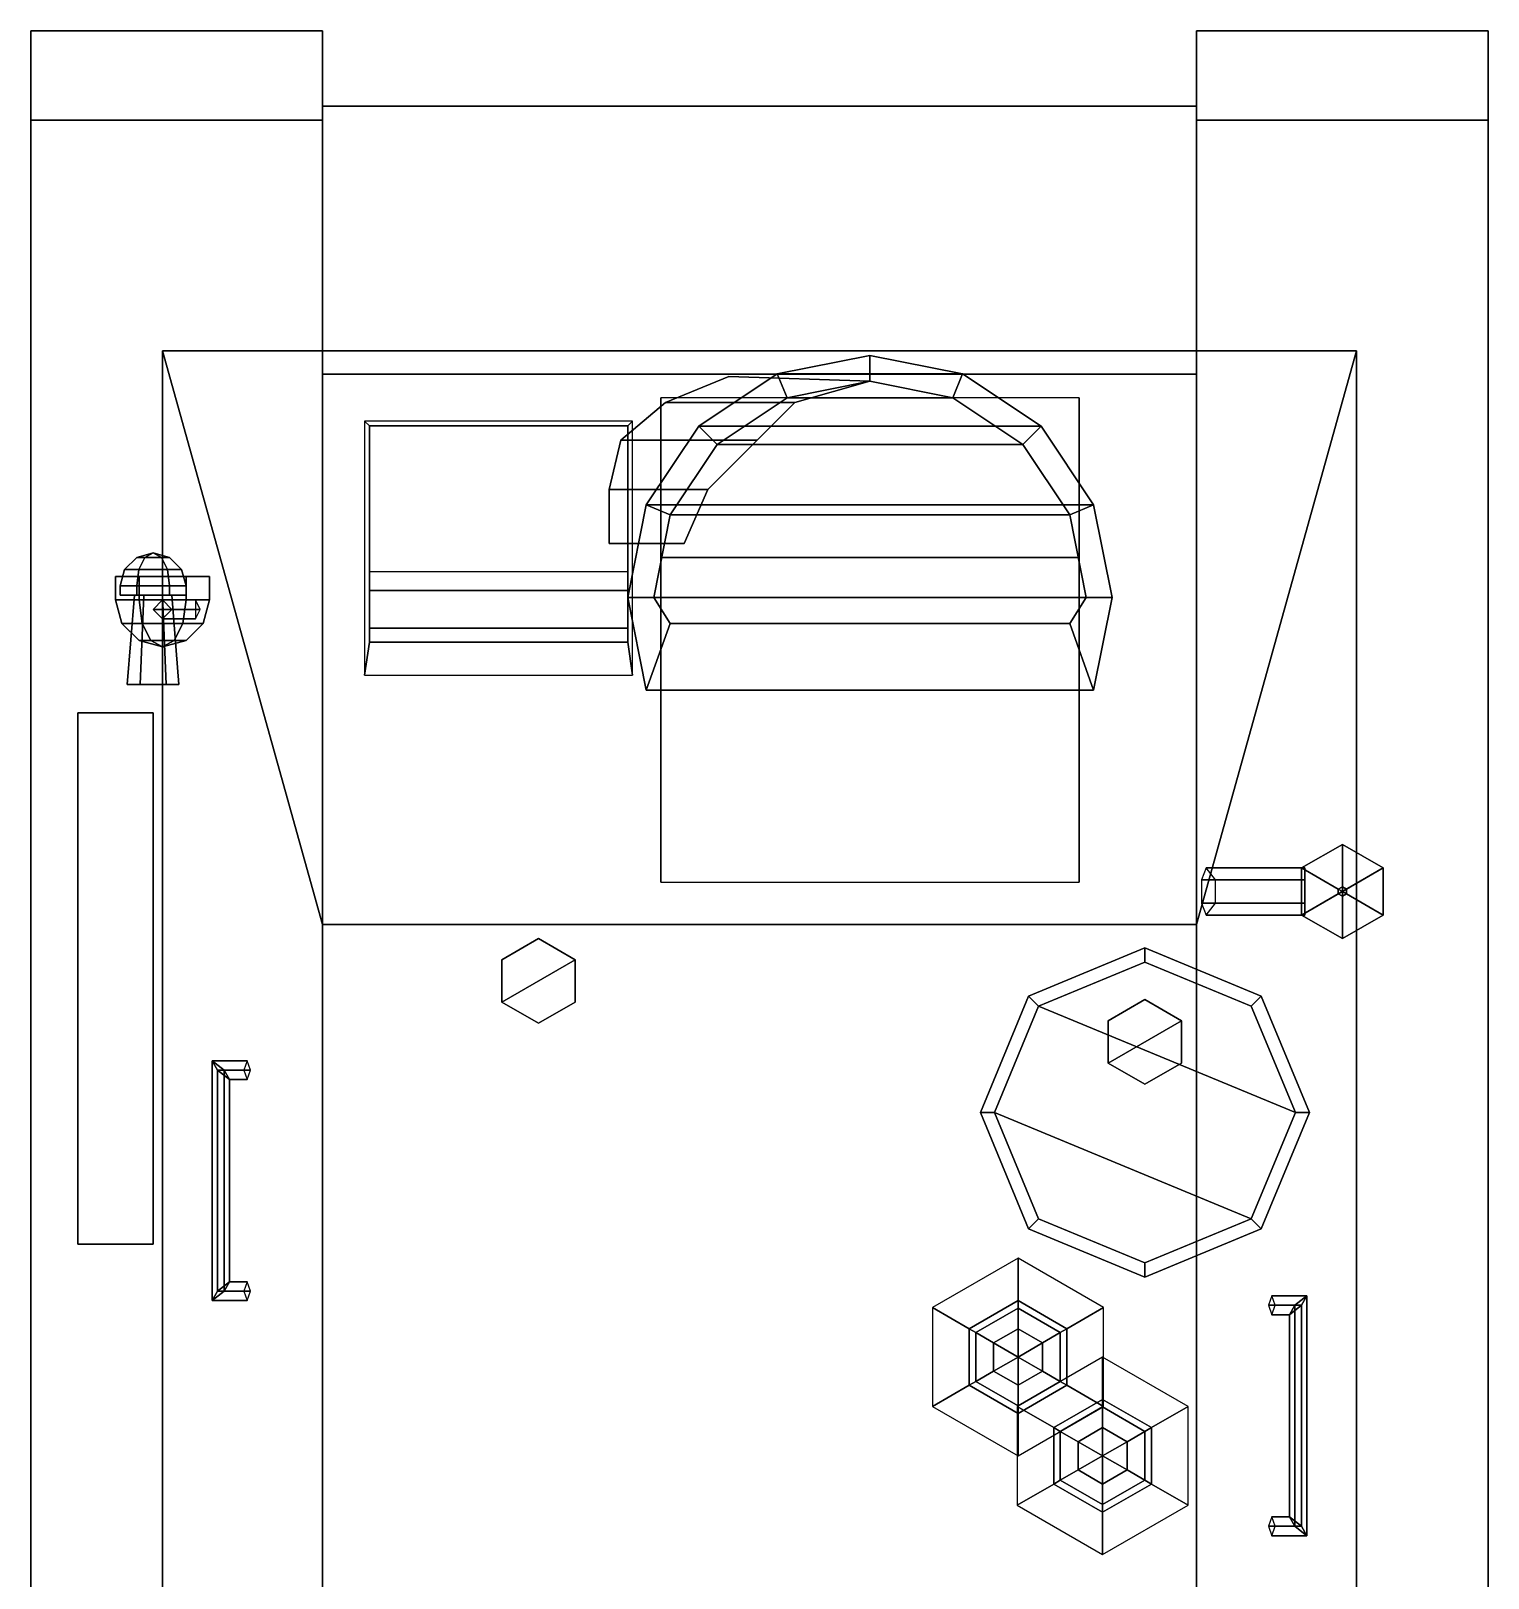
# Model space of a CAD drawing. Extents: x -1.55 to 1.55, y -2.94 to 3.05.
# Drawn here: x -1.55 to 1.55, y -0.24 to 3.05 of the extents above; entities that cross this region are included whole.
import ezdxf

# ---------------------------------------------------------------- set-up
doc = ezdxf.new("R2010")
doc.units = 0
doc.layers.get('0').update_dxf_attribs({"linetype": 'CONTINUOUS'})
doc.layers.add('MUDGUARDS', color=4, linetype='CONTINUOUS')

msp = doc.modelspace()

# ---------------------------------------------------------------- linework, layer by layer
for points in [[(-0.93, 2.32, 0.38), (-0.93, -2.39, 0.38), (-0.93, -2.94, 0.84), (-0.93, 2.89, 0.71)], [(0.93, 2.89, 0.71), (0.93, 2.32, 0.38), (-0.93, 2.32, 0.38), (-0.93, 2.89, 0.71)], [(-0.93, 2.89, 0.71), (-0.93, -2.94, 0.84), (-0.93, -2.69, 1.11), (-0.93, 2.37, 1.11)], [(0.93, 2.37, 1.11), (0.93, 2.89, 0.71), (-0.93, 2.89, 0.71), (-0.93, 2.37, 1.11)], [(0.93, -2.94, 0.84), (0.93, -2.39, 0.38), (0.93, 2.32, 0.38), (0.93, 2.89, 0.71)], [(0.93, -2.69, 1.11), (0.93, -2.94, 0.84), (0.93, 2.89, 0.71), (0.93, 2.37, 1.11)], [(-1.27, 2.37, 1.11), (-1.27, -0.29, 1.11), (-0.93, -0.29, 1.99), (-0.93, 1.15, 1.99)], [(0.93, 1.15, 1.99), (1.27, 2.37, 1.11), (-1.27, 2.37, 1.11), (-0.93, 1.15, 1.99)], [(-0.93, 2.37, 1.11), (-0.93, -2.69, 1.11), (-1.27, -2.69, 1.11), (-1.27, 2.37, 1.11)], [(1.27, 2.37, 1.11), (1.27, -2.69, 1.11), (0.93, -2.69, 1.11), (0.93, 2.37, 1.11)], [(0.93, -0.29, 1.99), (1.27, -0.29, 1.11), (1.27, 2.37, 1.11), (0.93, 1.15, 1.99)], [(0.059, 2.27, 1.975), (0.235, 2.305, 1.975), (0.235, 2.36, 1.91), (0.0379, 2.3208, 1.91)], [(0.0379, 2.3208, 1.91), (0.235, 2.36, 1.91), (0.235, 2.36, 1.91), (0.4321, 2.3208, 1.91)], [(0.235, 2.305, 1.975), (0.411, 2.27, 1.975), (0.4321, 2.3208, 1.91), (0.235, 2.36, 1.91)], [(0.93, 2.32, 0.38), (0.93, -2.39, 0.38), (-0.93, -2.39, 0.38), (-0.93, 2.32, 0.38)], [(-0.2, 2.26, 1.97), (0.075, 2.26, 1.97), (0.235, 2.3051, 1.97), (-0.065, 2.315, 1.97)], [(-0.065, 2.315, 1.855), (0.235, 2.3051, 1.855), (0.075, 2.26, 1.855), (-0.2, 2.26, 1.855)], [(-0.065, 2.315, 1.97), (-0.065, 2.315, 1.855), (-0.2, 2.26, 1.855), (-0.2, 2.26, 1.97)], [(-0.0903, 2.1703, 1.975), (0.059, 2.27, 1.975), (0.0379, 2.3208, 1.91), (-0.1292, 2.2092, 1.91)], [(-0.1292, 2.2092, 1.91), (0.0379, 2.3208, 1.91), (0.4321, 2.3208, 1.91), (0.5992, 2.2092, 1.91)], [(0.235, 2.3051, 1.97), (0.235, 2.3051, 1.855), (-0.065, 2.315, 1.855), (-0.065, 2.315, 1.97)], [(0.411, 2.27, 1.975), (0.235, 2.305, 1.975), (0.235, 2.305, 1.975), (0.059, 2.27, 1.975)], [(0.075, 2.26, 1.97), (0.075, 2.26, 1.855), (0.235, 2.3051, 1.855), (0.235, 2.3051, 1.97)], [(0.411, 2.27, 1.975), (0.5603, 2.1703, 1.975), (0.5992, 2.2092, 1.91), (0.4321, 2.3208, 1.91)], [(-0.2, 2.26, 1.855), (0.075, 2.26, 1.855), (-0.005, 2.18, 1.855), (-0.295, 2.18, 1.855)], [(-0.295, 2.18, 1.97), (-0.005, 2.18, 1.97), (0.075, 2.26, 1.97), (-0.2, 2.26, 1.97)], [(-0.2, 2.26, 1.97), (-0.2, 2.26, 1.855), (-0.295, 2.18, 1.855), (-0.295, 2.18, 1.97)], [(-0.21, 2.27, 1.18), (-0.21, 1.24, 1.92), (-0.21, 1.24, 1.92), (-0.21, 1.93, 1.92)], [(-0.21, 1.93, 1.92), (0.68, 1.93, 1.92), (0.68, 2.27, 1.18), (-0.21, 2.27, 1.18)], [(0.075, 2.26, 1.97), (0.075, 2.26, 1.855), (-0.2, 2.26, 1.855), (-0.2, 2.26, 1.97)], [(-0.2, 2.26, 1.855), (0.075, 2.26, 1.855), (0.075, 2.26, 1.97), (-0.2, 2.26, 1.97)], [(0.5603, 2.1703, 1.975), (0.411, 2.27, 1.975), (0.059, 2.27, 1.975), (-0.0903, 2.1703, 1.975)], [(-0.005, 2.18, 1.97), (-0.005, 2.18, 1.855), (0.075, 2.26, 1.855), (0.075, 2.26, 1.97)], [(0.68, 1.93, 1.92), (0.68, 1.24, 1.92), (0.68, 1.24, 1.92), (0.68, 2.27, 1.18)], [(-0.84, 2.22, 1.21), (-0.84, 1.68, 1.6), (-0.83, 1.75, 1.62), (-0.83, 2.21, 1.29)], [(-0.83, 2.21, 1.29), (-0.28, 2.21, 1.29), (-0.27, 2.22, 1.21), (-0.84, 2.22, 1.21)], [(-0.83, 1.75, 1.62), (-0.28, 1.75, 1.62), (-0.28, 2.21, 1.29), (-0.83, 2.21, 1.29)], [(-0.28, 2.21, 1.29), (-0.28, 1.75, 1.62), (-0.27, 1.68, 1.6), (-0.27, 2.22, 1.21)], [(-0.19, 2.021, 1.975), (-0.0903, 2.1703, 1.975), (-0.1292, 2.2092, 1.91), (-0.2408, 2.0421, 1.91)], [(-0.2408, 2.0421, 1.91), (-0.1292, 2.2092, 1.91), (0.5992, 2.2092, 1.91), (0.7108, 2.0421, 1.91)], [(0.5603, 2.1703, 1.975), (0.66, 2.021, 1.975), (0.7108, 2.0421, 1.91), (0.5992, 2.2092, 1.91)], [(-0.32, 2.075, 1.97), (-0.11, 2.075, 1.97), (-0.005, 2.18, 1.97), (-0.295, 2.18, 1.97)], [(-0.295, 2.18, 1.855), (-0.005, 2.18, 1.855), (-0.11, 2.075, 1.855), (-0.32, 2.075, 1.855)], [(-0.295, 2.18, 1.97), (-0.295, 2.18, 1.855), (-0.32, 2.075, 1.855), (-0.32, 2.075, 1.97)], [(-0.005, 2.18, 1.97), (-0.005, 2.18, 1.855), (-0.295, 2.18, 1.855), (-0.295, 2.18, 1.97)], [(-0.295, 2.18, 1.855), (-0.005, 2.18, 1.855), (-0.005, 2.18, 1.97), (-0.295, 2.18, 1.97)], [(-0.11, 2.075, 1.97), (-0.11, 2.075, 1.855), (-0.005, 2.18, 1.855), (-0.005, 2.18, 1.97)], [(0.66, 2.021, 1.975), (0.5603, 2.1703, 1.975), (-0.0903, 2.1703, 1.975), (-0.19, 2.021, 1.975)], [(-0.32, 1.96, 1.97), (-0.16, 1.96, 1.97), (-0.11, 2.075, 1.97), (-0.32, 2.075, 1.97)], [(-0.11, 2.075, 1.97), (-0.11, 2.075, 1.855), (-0.32, 2.075, 1.855), (-0.32, 2.075, 1.97)], [(-0.32, 2.075, 1.97), (-0.32, 2.075, 1.855), (-0.32, 1.96, 1.855), (-0.32, 1.96, 1.97)], [(-0.32, 2.075, 1.855), (-0.11, 2.075, 1.855), (-0.16, 1.96, 1.855), (-0.32, 1.96, 1.855)], [(-0.32, 2.075, 1.855), (-0.11, 2.075, 1.855), (-0.11, 2.075, 1.97), (-0.32, 2.075, 1.97)], [(-0.16, 1.96, 1.97), (-0.16, 1.96, 1.855), (-0.11, 2.075, 1.855), (-0.11, 2.075, 1.97)], [(-0.225, 1.845, 1.975), (-0.19, 2.021, 1.975), (-0.2408, 2.0421, 1.91), (-0.28, 1.845, 1.91)], [(-0.28, 1.845, 1.91), (-0.2408, 2.0421, 1.91), (0.7108, 2.0421, 1.91), (0.75, 1.845, 1.91)], [(0.66, 2.021, 1.975), (0.695, 1.845, 1.975), (0.75, 1.845, 1.91), (0.7108, 2.0421, 1.91)], [(0.695, 1.845, 1.975), (0.66, 2.021, 1.975), (-0.19, 2.021, 1.975), (-0.225, 1.845, 1.975)], [(-0.32, 1.96, 1.855), (-0.16, 1.96, 1.855), (-0.16, 1.96, 1.97), (-0.32, 1.96, 1.97)], [(-1.325, 1.9306, 1.24), (-1.3506, 1.905, 1.24), (-1.3203, 1.905, 1.2925), (-1.3075, 1.9306, 1.2703)], [(-1.3075, 1.9306, 1.2097), (-1.3203, 1.905, 1.1875), (-1.3506, 1.905, 1.24), (-1.325, 1.9306, 1.24)], [(-1.29, 1.94, 1.24), (-1.325, 1.9306, 1.24), (-1.3075, 1.9306, 1.2703), (-1.29, 1.94, 1.24)], [(-1.29, 1.94, 1.24), (-1.3075, 1.9306, 1.2097), (-1.325, 1.9306, 1.24), (-1.29, 1.94, 1.24)], [(-1.3075, 1.9306, 1.2703), (-1.3203, 1.905, 1.2925), (-1.2597, 1.905, 1.2925), (-1.2725, 1.9306, 1.2703)], [(-1.2725, 1.9306, 1.2097), (-1.2597, 1.905, 1.1875), (-1.3203, 1.905, 1.1875), (-1.3075, 1.9306, 1.2097)], [(-1.29, 1.94, 1.24), (-1.3075, 1.9306, 1.2703), (-1.2725, 1.9306, 1.2703), (-1.29, 1.94, 1.24)], [(-1.29, 1.94, 1.24), (-1.2725, 1.9306, 1.2097), (-1.3075, 1.9306, 1.2097), (-1.29, 1.94, 1.24)], [(-1.29, 1.94, 1.24), (-1.2725, 1.9306, 1.2703), (-1.255, 1.9306, 1.24), (-1.29, 1.94, 1.24)], [(-1.29, 1.94, 1.24), (-1.255, 1.9306, 1.24), (-1.2725, 1.9306, 1.2097), (-1.29, 1.94, 1.24)], [(-1.2725, 1.9306, 1.2703), (-1.2597, 1.905, 1.2925), (-1.2294, 1.905, 1.24), (-1.255, 1.9306, 1.24)], [(-1.255, 1.9306, 1.24), (-1.2294, 1.905, 1.24), (-1.2597, 1.905, 1.1875), (-1.2725, 1.9306, 1.2097)], [(-0.21, 1.24, 1.92), (0.68, 1.24, 1.92), (0.68, 1.93, 1.92), (-0.21, 1.93, 1.92)], [(-1.32, 1.89, 1.5566), (-1.37, 1.89, 1.47), (-1.37, 1.84, 1.47), (-1.32, 1.84, 1.5566)], [(-1.37, 1.89, 1.47), (-1.32, 1.89, 1.3834), (-1.32, 1.84, 1.3834), (-1.37, 1.84, 1.47)], [(-1.17, 1.89, 1.47), (-1.37, 1.89, 1.47), (-1.32, 1.89, 1.5566), (-1.22, 1.89, 1.5566)], [(-1.22, 1.89, 1.3834), (-1.32, 1.89, 1.3834), (-1.37, 1.89, 1.47), (-1.17, 1.89, 1.47)], [(-1.3506, 1.905, 1.24), (-1.36, 1.87, 1.24), (-1.325, 1.87, 1.3006), (-1.3203, 1.905, 1.2925)], [(-1.3203, 1.905, 1.1875), (-1.325, 1.87, 1.1794), (-1.36, 1.87, 1.24), (-1.3506, 1.905, 1.24)], [(-1.3203, 1.905, 1.2925), (-1.325, 1.87, 1.3006), (-1.255, 1.87, 1.3006), (-1.2597, 1.905, 1.2925)], [(-1.2597, 1.905, 1.1875), (-1.255, 1.87, 1.1794), (-1.325, 1.87, 1.1794), (-1.3203, 1.905, 1.1875)], [(-1.22, 1.89, 1.5566), (-1.32, 1.89, 1.5566), (-1.32, 1.84, 1.5566), (-1.22, 1.84, 1.5566)], [(-1.32, 1.89, 1.3834), (-1.22, 1.89, 1.3834), (-1.22, 1.84, 1.3834), (-1.32, 1.84, 1.3834)], [(-1.2597, 1.905, 1.2925), (-1.255, 1.87, 1.3006), (-1.22, 1.87, 1.24), (-1.2294, 1.905, 1.24)], [(-1.2294, 1.905, 1.24), (-1.22, 1.87, 1.24), (-1.255, 1.87, 1.1794), (-1.2597, 1.905, 1.1875)], [(-1.17, 1.89, 1.47), (-1.22, 1.89, 1.5566), (-1.22, 1.84, 1.5566), (-1.17, 1.84, 1.47)], [(-1.22, 1.89, 1.3834), (-1.17, 1.89, 1.47), (-1.17, 1.84, 1.47), (-1.22, 1.84, 1.3834)], [(-0.83, 1.9, 1.51), (-0.83, 1.75, 1.62), (-0.83, 1.78, 1.64), (-0.83, 1.86, 1.64)], [(-0.83, 1.86, 1.64), (-0.28, 1.86, 1.64), (-0.28, 1.9, 1.51), (-0.83, 1.9, 1.51)], [(-0.28, 1.86, 1.64), (-0.28, 1.78, 1.64), (-0.28, 1.75, 1.62), (-0.28, 1.9, 1.51)], [(-1.325, 1.87, 1.3006), (-1.36, 1.87, 1.24), (-1.36, 1.85, 1.24), (-1.325, 1.85, 1.3006)], [(-1.36, 1.87, 1.24), (-1.325, 1.87, 1.1794), (-1.325, 1.85, 1.1794), (-1.36, 1.85, 1.24)], [(-1.255, 1.85, 1.3006), (-1.325, 1.85, 1.3006), (-1.36, 1.85, 1.24), (-1.22, 1.85, 1.24)], [(-1.22, 1.85, 1.24), (-1.36, 1.85, 1.24), (-1.325, 1.85, 1.1794), (-1.255, 1.85, 1.1794)], [(-1.3175, 1.66, 1.1924), (-1.345, 1.66, 1.24), (-1.33, 1.85, 1.24), (-1.31, 1.85, 1.2054)], [(-1.345, 1.66, 1.24), (-1.3175, 1.66, 1.2876), (-1.31, 1.85, 1.2746), (-1.33, 1.85, 1.24)], [(-1.255, 1.87, 1.3006), (-1.325, 1.87, 1.3006), (-1.325, 1.85, 1.3006), (-1.255, 1.85, 1.3006)], [(-1.325, 1.87, 1.1794), (-1.255, 1.87, 1.1794), (-1.255, 1.85, 1.1794), (-1.325, 1.85, 1.1794)], [(-1.2625, 1.66, 1.1924), (-1.3175, 1.66, 1.1924), (-1.31, 1.85, 1.2054), (-1.27, 1.85, 1.2054)], [(-1.3175, 1.66, 1.2876), (-1.2625, 1.66, 1.2876), (-1.27, 1.85, 1.2746), (-1.31, 1.85, 1.2746)], [(-1.235, 1.66, 1.24), (-1.2625, 1.66, 1.1924), (-1.27, 1.85, 1.2054), (-1.25, 1.85, 1.24)], [(-1.2625, 1.66, 1.2876), (-1.235, 1.66, 1.24), (-1.25, 1.85, 1.24), (-1.27, 1.85, 1.2746)], [(-1.22, 1.87, 1.24), (-1.255, 1.87, 1.3006), (-1.255, 1.85, 1.3006), (-1.22, 1.85, 1.24)], [(-1.255, 1.87, 1.1794), (-1.22, 1.87, 1.24), (-1.22, 1.85, 1.24), (-1.255, 1.85, 1.1794)], [(-0.83, 1.78, 1.64), (-0.28, 1.78, 1.64), (-0.28, 1.86, 1.64), (-0.83, 1.86, 1.64)], [(-0.19, 1.79, 1.975), (-0.225, 1.845, 1.975), (-0.28, 1.845, 1.91), (-0.2408, 1.6479, 1.91)], [(-0.2408, 1.6479, 1.91), (-0.28, 1.845, 1.91), (0.75, 1.845, 1.91), (0.7108, 1.6479, 1.91)], [(0.66, 1.79, 1.975), (0.695, 1.845, 1.975), (-0.225, 1.845, 1.975), (-0.19, 1.79, 1.975)], [(0.695, 1.845, 1.975), (0.66, 1.79, 1.975), (0.7108, 1.6479, 1.91), (0.75, 1.845, 1.91)], [(-1.3566, 1.79, 1.47), (-1.37, 1.84, 1.47), (-1.32, 1.84, 1.3834), (-1.3133, 1.79, 1.395)], [(-1.3133, 1.79, 1.545), (-1.32, 1.84, 1.5566), (-1.37, 1.84, 1.47), (-1.3566, 1.79, 1.47)], [(-1.3133, 1.79, 1.395), (-1.32, 1.84, 1.3834), (-1.22, 1.84, 1.3834), (-1.2267, 1.79, 1.395)], [(-1.2267, 1.79, 1.545), (-1.22, 1.84, 1.5566), (-1.32, 1.84, 1.5566), (-1.3133, 1.79, 1.545)], [(-1.2, 1.84, 1.29), (-1.2, 1.82, 1.27), (-1.29, 1.82, 1.4), (-1.27, 1.84, 1.4)], [(-1.2, 1.82, 1.27), (-1.2, 1.8, 1.29), (-1.27, 1.8, 1.4), (-1.29, 1.82, 1.4)], [(-1.19, 1.82, 1.3), (-1.2, 1.84, 1.29), (-1.27, 1.84, 1.4), (-1.25, 1.82, 1.4)], [(-1.2, 1.8, 1.29), (-1.19, 1.82, 1.3), (-1.25, 1.82, 1.4), (-1.27, 1.8, 1.4)], [(-1.2267, 1.79, 1.395), (-1.22, 1.84, 1.3834), (-1.17, 1.84, 1.47), (-1.1834, 1.79, 1.47)], [(-1.1834, 1.79, 1.47), (-1.17, 1.84, 1.47), (-1.22, 1.84, 1.5566), (-1.2267, 1.79, 1.545)], [(-1.32, 1.7534, 1.47), (-1.3566, 1.79, 1.47), (-1.3133, 1.79, 1.395), (-1.295, 1.7534, 1.4267)], [(-1.295, 1.7534, 1.5133), (-1.3133, 1.79, 1.545), (-1.3566, 1.79, 1.47), (-1.32, 1.7534, 1.47)], [(-1.295, 1.7534, 1.4267), (-1.3133, 1.79, 1.395), (-1.2267, 1.79, 1.395), (-1.245, 1.7534, 1.4267)], [(-1.245, 1.7534, 1.5133), (-1.2267, 1.79, 1.545), (-1.3133, 1.79, 1.545), (-1.295, 1.7534, 1.5133)], [(-1.245, 1.7534, 1.4267), (-1.2267, 1.79, 1.395), (-1.1834, 1.79, 1.47), (-1.22, 1.7534, 1.47)], [(-1.22, 1.7534, 1.47), (-1.1834, 1.79, 1.47), (-1.2267, 1.79, 1.545), (-1.245, 1.7534, 1.5133)], [(-0.83, 1.75, 1.62), (-0.28, 1.75, 1.62), (-0.28, 1.78, 1.64), (-0.83, 1.78, 1.64)], [(0.7108, 1.6479, 1.91), (0.66, 1.79, 1.975), (-0.19, 1.79, 1.975), (-0.2408, 1.6479, 1.91)], [(-1.27, 1.74, 1.47), (-1.32, 1.7534, 1.47), (-1.295, 1.7534, 1.4267), (-1.27, 1.74, 1.47)], [(-1.27, 1.74, 1.47), (-1.295, 1.7534, 1.5133), (-1.32, 1.7534, 1.47), (-1.27, 1.74, 1.47)], [(-1.27, 1.74, 1.47), (-1.295, 1.7534, 1.4267), (-1.245, 1.7534, 1.4267), (-1.27, 1.74, 1.47)], [(-1.27, 1.74, 1.47), (-1.245, 1.7534, 1.5133), (-1.295, 1.7534, 1.5133), (-1.27, 1.74, 1.47)], [(-1.27, 1.74, 1.47), (-1.245, 1.7534, 1.4267), (-1.22, 1.7534, 1.47), (-1.27, 1.74, 1.47)], [(-1.27, 1.74, 1.47), (-1.22, 1.7534, 1.47), (-1.245, 1.7534, 1.5133), (-1.27, 1.74, 1.47)], [(-0.84, 1.68, 1.6), (-0.27, 1.68, 1.6), (-0.28, 1.75, 1.62), (-0.83, 1.75, 1.62)], [(-1.345, 1.66, 1.24), (-1.235, 1.66, 1.24), (-1.2625, 1.66, 1.2876), (-1.3175, 1.66, 1.2876)], [(-1.3175, 1.66, 1.1924), (-1.2625, 1.66, 1.1924), (-1.235, 1.66, 1.24), (-1.345, 1.66, 1.24)], [(-1.45, 1.6, 1.29), (-1.45, 0.47, 1.29), (-1.29, 0.47, 1.29), (-1.29, 1.6, 1.29)], [(-1.45, 1.6, 1.11), (-1.45, 0.47, 1.11), (-1.45, 0.47, 1.29), (-1.45, 1.6, 1.29)], [(-1.29, 1.6, 1.29), (-1.29, 1.6, 1.11), (-1.45, 1.6, 1.11), (-1.45, 1.6, 1.29)], [(-1.29, 0.47, 1.29), (-1.29, 0.47, 1.11), (-1.29, 1.6, 1.11), (-1.29, 1.6, 1.29)], [(1.1534, 1.27, 1.99), (1.24, 1.32, 1.99), (1.24, 1.32, 1.85), (1.1534, 1.27, 1.85)], [(1.24, 1.32, 1.99), (1.1534, 1.27, 1.99), (1.2313, 1.225, 2.01), (1.24, 1.23, 2.01)], [(1.3266, 1.27, 1.85), (1.1534, 1.17, 1.85), (1.1534, 1.27, 1.85), (1.24, 1.32, 1.85)], [(1.24, 1.32, 1.99), (1.3266, 1.27, 1.99), (1.3266, 1.27, 1.85), (1.24, 1.32, 1.85)], [(1.3266, 1.27, 1.99), (1.24, 1.32, 1.99), (1.24, 1.23, 2.01), (1.2487, 1.225, 2.01)], [(1.16, 1.245, 1.9633), (1.16, 1.27, 1.92), (0.95, 1.27, 1.92), (0.94, 1.245, 1.9633)], [(1.16, 1.27, 1.92), (1.16, 1.245, 1.8767), (0.97, 1.245, 1.8767), (0.95, 1.27, 1.92)], [(1.1534, 1.17, 1.99), (1.1534, 1.27, 1.99), (1.1534, 1.27, 1.85), (1.1534, 1.17, 1.85)], [(1.1534, 1.27, 1.99), (1.1534, 1.17, 1.99), (1.2313, 1.215, 2.01), (1.2313, 1.225, 2.01)], [(1.3266, 1.17, 1.85), (1.24, 1.12, 1.85), (1.1534, 1.17, 1.85), (1.3266, 1.27, 1.85)], [(1.3266, 1.17, 1.99), (1.3266, 1.27, 1.99), (1.2487, 1.225, 2.01), (1.2487, 1.215, 2.01)], [(1.3266, 1.27, 1.99), (1.3266, 1.17, 1.99), (1.3266, 1.17, 1.85), (1.3266, 1.27, 1.85)], [(1.16, 1.195, 1.9633), (1.16, 1.245, 1.9633), (0.94, 1.245, 1.9633), (0.94, 1.195, 1.9633)], [(1.16, 1.245, 1.8767), (1.16, 1.195, 1.8767), (0.97, 1.195, 1.8767), (0.97, 1.245, 1.8767)], [(1.24, 1.23, 2.01), (1.2313, 1.225, 2.01), (1.24, 1.22, 6.11)], [(1.2313, 1.225, 2.01), (1.2313, 1.215, 2.01), (1.24, 1.22, 6.11)], [(1.2313, 1.215, 2.01), (1.24, 1.21, 2.01), (1.24, 1.22, 6.11)], [(1.2487, 1.225, 2.01), (1.24, 1.23, 2.01), (1.24, 1.22, 6.11)], [(1.2487, 1.215, 2.01), (1.2487, 1.225, 2.01), (1.24, 1.22, 6.11)], [(1.24, 1.21, 2.01), (1.2487, 1.215, 2.01), (1.24, 1.22, 6.11)], [(1.16, 1.17, 1.92), (1.16, 1.195, 1.9633), (0.94, 1.195, 1.9633), (0.95, 1.17, 1.92)], [(1.16, 1.195, 1.8767), (1.16, 1.17, 1.92), (0.95, 1.17, 1.92), (0.97, 1.195, 1.8767)], [(1.1534, 1.17, 1.99), (1.24, 1.12, 1.99), (1.24, 1.21, 2.01), (1.2313, 1.215, 2.01)], [(1.24, 1.12, 1.99), (1.3266, 1.17, 1.99), (1.2487, 1.215, 2.01), (1.24, 1.21, 2.01)], [(1.24, 1.12, 1.99), (1.1534, 1.17, 1.99), (1.1534, 1.17, 1.85), (1.24, 1.12, 1.85)], [(1.3266, 1.17, 1.99), (1.24, 1.12, 1.99), (1.24, 1.12, 1.85), (1.3266, 1.17, 1.85)], [(-0.93, 1.15, 1.99), (-0.93, -0.29, 1.99), (0.93, -0.29, 1.99), (0.93, 1.15, 1.99)], [(-0.47, 1.12, 1.99), (-0.5479, 1.075, 1.99), (-0.5479, 1.075, 2.06), (-0.47, 1.12, 2.06)], [(-0.47, 1.12, 2.06), (-0.5479, 1.075, 2.06), (-0.5479, 0.985, 2.06), (-0.3921, 1.075, 2.06)], [(-0.3921, 1.075, 1.99), (-0.47, 1.12, 1.99), (-0.47, 1.12, 2.06), (-0.3921, 1.075, 2.06)], [(0.82, 1.1, 1.99), (0.5725, 0.9975, 1.99), (0.5725, 0.9975, 2.15), (0.82, 1.1, 2.15)], [(0.82, 1.1, 2.15), (0.5725, 0.9975, 2.15), (0.5937, 0.9763, 2.2), (0.82, 1.07, 2.2)], [(1.0675, 0.9975, 1.63), (0.82, 1.1, 1.99), (0.82, 1.1, 2.15), (1.0675, 0.9975, 2.15)], [(1.0675, 0.9975, 2.15), (0.82, 1.1, 2.15), (0.82, 1.07, 2.2), (1.0463, 0.9763, 2.2)], [(-0.5479, 1.075, 1.99), (-0.5479, 0.985, 1.99), (-0.5479, 0.985, 2.06), (-0.5479, 1.075, 2.06)], [(-0.3921, 1.075, 2.06), (-0.5479, 0.985, 2.06), (-0.47, 0.94, 2.06), (-0.3921, 0.985, 2.06)], [(-0.3921, 0.985, 1.99), (-0.3921, 1.075, 1.99), (-0.3921, 1.075, 2.06), (-0.3921, 0.985, 2.06)], [(0.5937, 0.9763, 2.2), (1.14, 0.75, 2.2), (1.0463, 0.9763, 2.2), (0.82, 1.07, 2.2)], [(0.5725, 0.9975, 1.99), (0.47, 0.75, 1.99), (0.47, 0.75, 2.15), (0.5725, 0.9975, 2.15)], [(0.5725, 0.9975, 2.15), (0.47, 0.75, 2.15), (0.5, 0.75, 2.2), (0.5937, 0.9763, 2.2)], [(0.82, 0.99, 2.2), (0.7421, 0.945, 2.2), (0.7421, 0.945, 2.27), (0.82, 0.99, 2.27)], [(0.82, 0.99, 2.27), (0.7421, 0.945, 2.27), (0.7421, 0.855, 2.27), (0.8979, 0.945, 2.27)], [(0.8979, 0.945, 2.2), (0.82, 0.99, 2.2), (0.82, 0.99, 2.27), (0.8979, 0.945, 2.27)], [(1.17, 0.75, 2.15), (1.0675, 0.9975, 2.15), (1.0463, 0.9763, 2.2), (1.14, 0.75, 2.2)], [(1.17, 0.75, 1.36), (1.0675, 0.9975, 1.63), (1.0675, 0.9975, 2.15), (1.17, 0.75, 2.15)], [(-0.5479, 0.985, 1.99), (-0.47, 0.94, 1.99), (-0.47, 0.94, 2.06), (-0.5479, 0.985, 2.06)], [(-0.47, 0.94, 1.99), (-0.3921, 0.985, 1.99), (-0.3921, 0.985, 2.06), (-0.47, 0.94, 2.06)], [(0.5, 0.75, 2.2), (1.0463, 0.5237, 2.2), (1.14, 0.75, 2.2), (0.5937, 0.9763, 2.2)], [(0.7421, 0.945, 2.2), (0.7421, 0.855, 2.2), (0.7421, 0.855, 2.27), (0.7421, 0.945, 2.27)], [(0.8979, 0.945, 2.27), (0.7421, 0.855, 2.27), (0.82, 0.81, 2.27), (0.8979, 0.855, 2.27)], [(0.8979, 0.855, 2.2), (0.8979, 0.945, 2.2), (0.8979, 0.945, 2.27), (0.8979, 0.855, 2.27)], [(-1.1532, 0.84, 1.5628), (-1.1647, 0.86, 1.5887), (-1.09, 0.86, 1.56), (-1.0972, 0.84, 1.5413)], [(-1.1647, 0.86, 1.5887), (-1.1388, 0.84, 1.6002), (-1.0828, 0.84, 1.5787), (-1.09, 0.86, 1.56)], [(-1.1388, 0.84, 1.6002), (-1.1647, 0.86, 1.5887), (-1.1647, 0.35, 1.5887), (-1.1388, 0.37, 1.6002)], [(-1.1647, 0.86, 1.5887), (-1.1532, 0.84, 1.5628), (-1.1532, 0.37, 1.5628), (-1.1647, 0.35, 1.5887)], [(-1.1273, 0.82, 1.5743), (-1.1532, 0.84, 1.5628), (-1.0972, 0.84, 1.5413), (-1.09, 0.82, 1.56)], [(-1.1532, 0.84, 1.5628), (-1.1273, 0.82, 1.5743), (-1.1273, 0.39, 1.5743), (-1.1532, 0.37, 1.5628)], [(-1.1388, 0.84, 1.6002), (-1.1273, 0.82, 1.5743), (-1.09, 0.82, 1.56), (-1.0828, 0.84, 1.5787)], [(-1.1273, 0.82, 1.5743), (-1.1388, 0.84, 1.6002), (-1.1388, 0.37, 1.6002), (-1.1273, 0.39, 1.5743)], [(0.7421, 0.855, 2.2), (0.82, 0.81, 2.2), (0.82, 0.81, 2.27), (0.7421, 0.855, 2.27)], [(0.82, 0.81, 2.2), (0.8979, 0.855, 2.2), (0.8979, 0.855, 2.27), (0.82, 0.81, 2.27)], [(0.47, 0.75, 1.99), (0.5725, 0.5025, 1.99), (0.5725, 0.5025, 2.15), (0.47, 0.75, 2.15)], [(0.47, 0.75, 2.15), (0.5725, 0.5025, 2.15), (0.5937, 0.5237, 2.2), (0.5, 0.75, 2.2)], [(0.5937, 0.5237, 2.2), (0.82, 0.43, 2.2), (1.0463, 0.5237, 2.2), (0.5, 0.75, 2.2)], [(1.0675, 0.5025, 2.15), (1.17, 0.75, 2.15), (1.14, 0.75, 2.2), (1.0463, 0.5237, 2.2)], [(1.0675, 0.5025, 1.63), (1.17, 0.75, 1.36), (1.17, 0.75, 2.15), (1.0675, 0.5025, 2.15)], [(0.5725, 0.5025, 2.15), (0.82, 0.4, 2.15), (0.82, 0.43, 2.2), (0.5937, 0.5237, 2.2)], [(0.5725, 0.5025, 1.99), (0.82, 0.4, 1.99), (0.82, 0.4, 2.15), (0.5725, 0.5025, 2.15)], [(0.82, 0.4, 2.15), (1.0675, 0.5025, 2.15), (1.0463, 0.5237, 2.2), (0.82, 0.43, 2.2)], [(0.82, 0.4, 1.99), (1.0675, 0.5025, 1.63), (1.0675, 0.5025, 2.15), (0.82, 0.4, 2.15)], [(-1.45, 0.47, 1.29), (-1.45, 0.47, 1.11), (-1.29, 0.47, 1.11), (-1.29, 0.47, 1.29)], [(0.55, 0.44, 1.99), (0.3681, 0.335, 1.99), (0.4461, 0.29, 2.11), (0.55, 0.35, 2.11)], [(0.7319, 0.335, 1.99), (0.55, 0.44, 1.99), (0.55, 0.35, 2.11), (0.6539, 0.29, 2.11)], [(-1.1388, 0.37, 1.6002), (-1.1647, 0.35, 1.5887), (-1.09, 0.35, 1.56), (-1.0828, 0.37, 1.5787)], [(-1.1647, 0.35, 1.5887), (-1.1532, 0.37, 1.5628), (-1.0972, 0.37, 1.5413), (-1.09, 0.35, 1.56)], [(-1.1532, 0.37, 1.5628), (-1.1273, 0.39, 1.5743), (-1.09, 0.39, 1.56), (-1.0972, 0.37, 1.5413)], [(-1.1273, 0.39, 1.5743), (-1.1388, 0.37, 1.6002), (-1.0828, 0.37, 1.5787), (-1.09, 0.39, 1.56)], [(0.3681, 0.335, 1.99), (0.3681, 0.125, 1.99), (0.4461, 0.17, 2.11), (0.4461, 0.29, 2.11)], [(0.55, 0.3339, 2.13), (0.55, 0.35, 2.11), (0.4461, 0.29, 2.11), (0.46, 0.282, 2.13)], [(0.55, 0.29, 2.15), (0.55, 0.3339, 2.13), (0.46, 0.282, 2.13), (0.498, 0.26, 2.15)], [(0.64, 0.282, 2.13), (0.6539, 0.29, 2.11), (0.55, 0.35, 2.11), (0.55, 0.3339, 2.13)], [(0.602, 0.26, 2.15), (0.64, 0.282, 2.13), (0.55, 0.3339, 2.13), (0.55, 0.29, 2.15)], [(0.7319, 0.125, 1.99), (0.7319, 0.335, 1.99), (0.6539, 0.29, 2.11), (0.6539, 0.17, 2.11)], [(1.1388, 0.34, 1.6002), (1.1647, 0.36, 1.5887), (1.09, 0.36, 1.56), (1.0828, 0.34, 1.5787)], [(1.1273, 0.32, 1.5743), (1.1388, 0.34, 1.6002), (1.0828, 0.34, 1.5787), (1.09, 0.32, 1.56)], [(1.1647, 0.36, 1.5887), (1.1532, 0.34, 1.5628), (1.0972, 0.34, 1.5413), (1.09, 0.36, 1.56)], [(1.1532, 0.34, 1.5628), (1.1273, 0.32, 1.5743), (1.09, 0.32, 1.56), (1.0972, 0.34, 1.5413)], [(1.1273, -0.11, 1.5743), (1.1388, -0.13, 1.6002), (1.1388, 0.34, 1.6002), (1.1273, 0.32, 1.5743)], [(1.1532, -0.13, 1.5628), (1.1273, -0.11, 1.5743), (1.1273, 0.32, 1.5743), (1.1532, 0.34, 1.5628)], [(1.1388, -0.13, 1.6002), (1.1647, -0.15, 1.5887), (1.1647, 0.36, 1.5887), (1.1388, 0.34, 1.6002)], [(1.1647, -0.15, 1.5887), (1.1532, -0.13, 1.5628), (1.1532, 0.34, 1.5628), (1.1647, 0.36, 1.5887)], [(0.46, 0.282, 2.13), (0.4461, 0.29, 2.11), (0.4461, 0.17, 2.11), (0.46, 0.178, 2.13)], [(0.498, 0.26, 2.15), (0.46, 0.282, 2.13), (0.46, 0.178, 2.13), (0.498, 0.2, 2.15)], [(0.55, 0.23, 2.17), (0.55, 0.29, 2.15), (0.498, 0.26, 2.15), (0.55, 0.23, 2.17)], [(0.55, 0.23, 2.17), (0.602, 0.26, 2.15), (0.55, 0.29, 2.15), (0.55, 0.23, 2.17)], [(0.602, 0.2, 2.15), (0.64, 0.178, 2.13), (0.64, 0.282, 2.13), (0.602, 0.26, 2.15)], [(0.64, 0.178, 2.13), (0.6539, 0.17, 2.11), (0.6539, 0.29, 2.11), (0.64, 0.282, 2.13)], [(0.55, 0.23, 2.17), (0.498, 0.26, 2.15), (0.498, 0.2, 2.15), (0.55, 0.23, 2.17)], [(0.55, 0.23, 2.17), (0.602, 0.2, 2.15), (0.602, 0.26, 2.15), (0.55, 0.23, 2.17)], [(0.498, 0.2, 2.15), (0.46, 0.178, 2.13), (0.55, 0.1261, 2.13), (0.55, 0.17, 2.15)], [(0.55, 0.23, 2.17), (0.498, 0.2, 2.15), (0.55, 0.17, 2.15), (0.55, 0.23, 2.17)], [(0.73, 0.23, 1.99), (0.5481, 0.125, 1.99), (0.6261, 0.08, 2.11), (0.73, 0.14, 2.11)], [(0.55, 0.23, 2.17), (0.55, 0.17, 2.15), (0.602, 0.2, 2.15), (0.55, 0.23, 2.17)], [(0.55, 0.17, 2.15), (0.55, 0.1261, 2.13), (0.64, 0.178, 2.13), (0.602, 0.2, 2.15)], [(0.9119, 0.125, 1.99), (0.73, 0.23, 1.99), (0.73, 0.14, 2.11), (0.8339, 0.08, 2.11)], [(0.3681, 0.125, 1.99), (0.55, 0.02, 1.99), (0.55, 0.11, 2.11), (0.4461, 0.17, 2.11)], [(0.46, 0.178, 2.13), (0.4461, 0.17, 2.11), (0.55, 0.11, 2.11), (0.55, 0.1261, 2.13)], [(0.55, 0.1261, 2.13), (0.55, 0.11, 2.11), (0.6539, 0.17, 2.11), (0.64, 0.178, 2.13)], [(0.55, 0.02, 1.99), (0.7319, 0.125, 1.99), (0.6539, 0.17, 2.11), (0.55, 0.11, 2.11)], [(0.73, 0.1239, 2.13), (0.73, 0.14, 2.11), (0.6261, 0.08, 2.11), (0.64, 0.072, 2.13)], [(0.82, 0.072, 2.13), (0.8339, 0.08, 2.11), (0.73, 0.14, 2.11), (0.73, 0.1239, 2.13)], [(0.5481, 0.125, 1.99), (0.5481, -0.085, 1.99), (0.6261, -0.04, 2.11), (0.6261, 0.08, 2.11)], [(0.73, 0.08, 2.15), (0.73, 0.1239, 2.13), (0.64, 0.072, 2.13), (0.678, 0.05, 2.15)], [(0.782, 0.05, 2.15), (0.82, 0.072, 2.13), (0.73, 0.1239, 2.13), (0.73, 0.08, 2.15)], [(0.9119, -0.085, 1.99), (0.9119, 0.125, 1.99), (0.8339, 0.08, 2.11), (0.8339, -0.04, 2.11)], [(0.64, 0.072, 2.13), (0.6261, 0.08, 2.11), (0.6261, -0.04, 2.11), (0.64, -0.032, 2.13)], [(0.678, 0.05, 2.15), (0.64, 0.072, 2.13), (0.64, -0.032, 2.13), (0.678, -0.01, 2.15)], [(0.73, 0.02, 2.17), (0.73, 0.08, 2.15), (0.678, 0.05, 2.15), (0.73, 0.02, 2.17)], [(0.73, 0.02, 2.17), (0.782, 0.05, 2.15), (0.73, 0.08, 2.15), (0.73, 0.02, 2.17)], [(0.782, -0.01, 2.15), (0.82, -0.032, 2.13), (0.82, 0.072, 2.13), (0.782, 0.05, 2.15)], [(0.82, -0.032, 2.13), (0.8339, -0.04, 2.11), (0.8339, 0.08, 2.11), (0.82, 0.072, 2.13)], [(0.73, 0.02, 2.17), (0.678, 0.05, 2.15), (0.678, -0.01, 2.15), (0.73, 0.02, 2.17)], [(0.73, 0.02, 2.17), (0.782, -0.01, 2.15), (0.782, 0.05, 2.15), (0.73, 0.02, 2.17)], [(0.73, 0.02, 2.17), (0.678, -0.01, 2.15), (0.73, -0.04, 2.15), (0.73, 0.02, 2.17)], [(0.73, 0.02, 2.17), (0.73, -0.04, 2.15), (0.782, -0.01, 2.15), (0.73, 0.02, 2.17)], [(0.64, -0.032, 2.13), (0.6261, -0.04, 2.11), (0.73, -0.1, 2.11), (0.73, -0.0839, 2.13)], [(0.678, -0.01, 2.15), (0.64, -0.032, 2.13), (0.73, -0.0839, 2.13), (0.73, -0.04, 2.15)], [(0.73, -0.04, 2.15), (0.73, -0.0839, 2.13), (0.82, -0.032, 2.13), (0.782, -0.01, 2.15)], [(0.73, -0.0839, 2.13), (0.73, -0.1, 2.11), (0.8339, -0.04, 2.11), (0.82, -0.032, 2.13)], [(0.5481, -0.085, 1.99), (0.73, -0.19, 1.99), (0.73, -0.1, 2.11), (0.6261, -0.04, 2.11)], [(0.73, -0.19, 1.99), (0.9119, -0.085, 1.99), (0.8339, -0.04, 2.11), (0.73, -0.1, 2.11)], [(1.1388, -0.13, 1.6002), (1.1273, -0.11, 1.5743), (1.09, -0.11, 1.56), (1.0828, -0.13, 1.5787)], [(1.1647, -0.15, 1.5887), (1.1388, -0.13, 1.6002), (1.0828, -0.13, 1.5787), (1.09, -0.15, 1.56)], [(1.1273, -0.11, 1.5743), (1.1532, -0.13, 1.5628), (1.0972, -0.13, 1.5413), (1.09, -0.11, 1.56)], [(1.1532, -0.13, 1.5628), (1.1647, -0.15, 1.5887), (1.09, -0.15, 1.56), (1.0972, -0.13, 1.5413)]]:
    msp.add_3dface(points)
at = {"layer": 'MUDGUARDS'}
for points in [[(-0.93, 2.86, 1.11), (-0.93, 3.05, 0.81), (-1.55, 3.05, 0.81), (-1.55, 2.86, 1.11)], [(-1.55, 2.86, 1.11), (-1.55, 3.05, 0.81), (-0.93, 3.05, 0.81), (-0.93, 2.86, 1.11)], [(-0.93, 2.37, 1.11), (-0.93, 2.89, 0.71), (-0.93, 3.05, 0.81), (-0.93, 2.86, 1.11)], [(-0.93, 2.86, 1.11), (-0.93, 3.05, 0.81), (-0.93, 2.89, 0.71), (-0.93, 2.37, 1.11)], [(1.55, 2.86, 1.11), (1.55, 3.05, 0.81), (0.93, 3.05, 0.81), (0.93, 2.86, 1.11)], [(0.93, 2.86, 1.11), (0.93, 3.05, 0.81), (1.55, 3.05, 0.81), (1.55, 2.86, 1.11)], [(0.93, 2.37, 1.11), (0.93, 2.89, 0.71), (0.93, 3.05, 0.81), (0.93, 2.86, 1.11)], [(0.93, 2.86, 1.11), (0.93, 3.05, 0.81), (0.93, 2.89, 0.71), (0.93, 2.37, 1.11)], [(-0.93, -2.7, 1.11), (-0.93, 2.86, 1.11), (-1.55, 2.86, 1.11), (-1.55, -2.7, 1.11)], [(-1.55, -2.7, 1.11), (-1.55, 2.86, 1.11), (-0.93, 2.86, 1.11), (-0.93, -2.7, 1.11)], [(0.93, -2.7, 1.11), (0.93, 2.86, 1.11), (1.55, 2.86, 1.11), (1.55, -2.7, 1.11)], [(1.55, -2.7, 1.11), (1.55, 2.86, 1.11), (0.93, 2.86, 1.11), (0.93, -2.7, 1.11)]]:
    msp.add_3dface(points, dxfattribs=at)

doc.saveas('drawing.dxf')
